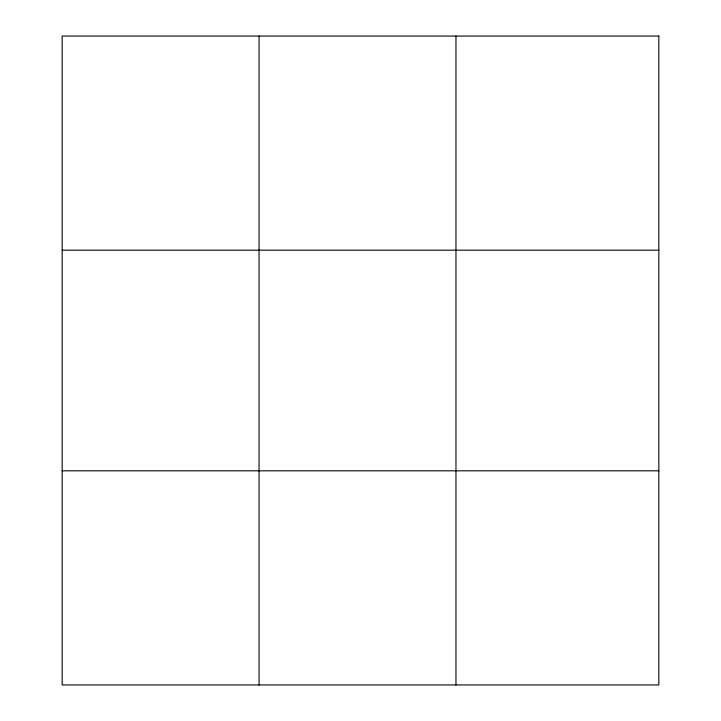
<?xml version="1.0" encoding="UTF-8"?>
<svg xmlns="http://www.w3.org/2000/svg" width="721" height="721" viewBox="0 0 721 721"><rect width="100%" height="100%" fill="white"/><g stroke="black" fill="none" stroke-linecap="round" stroke-linejoin="round"><path stroke-width="1.08" d="M259.064 36.05L259.064 684.95M455.969 36.05L455.969 684.95M62.168 250.187L658.832 250.187M62.168 470.813L658.832 470.813M658.832 36.05L658.832 684.95L62.168 684.95L62.168 36.05L658.832 36.05"/></g></svg>
